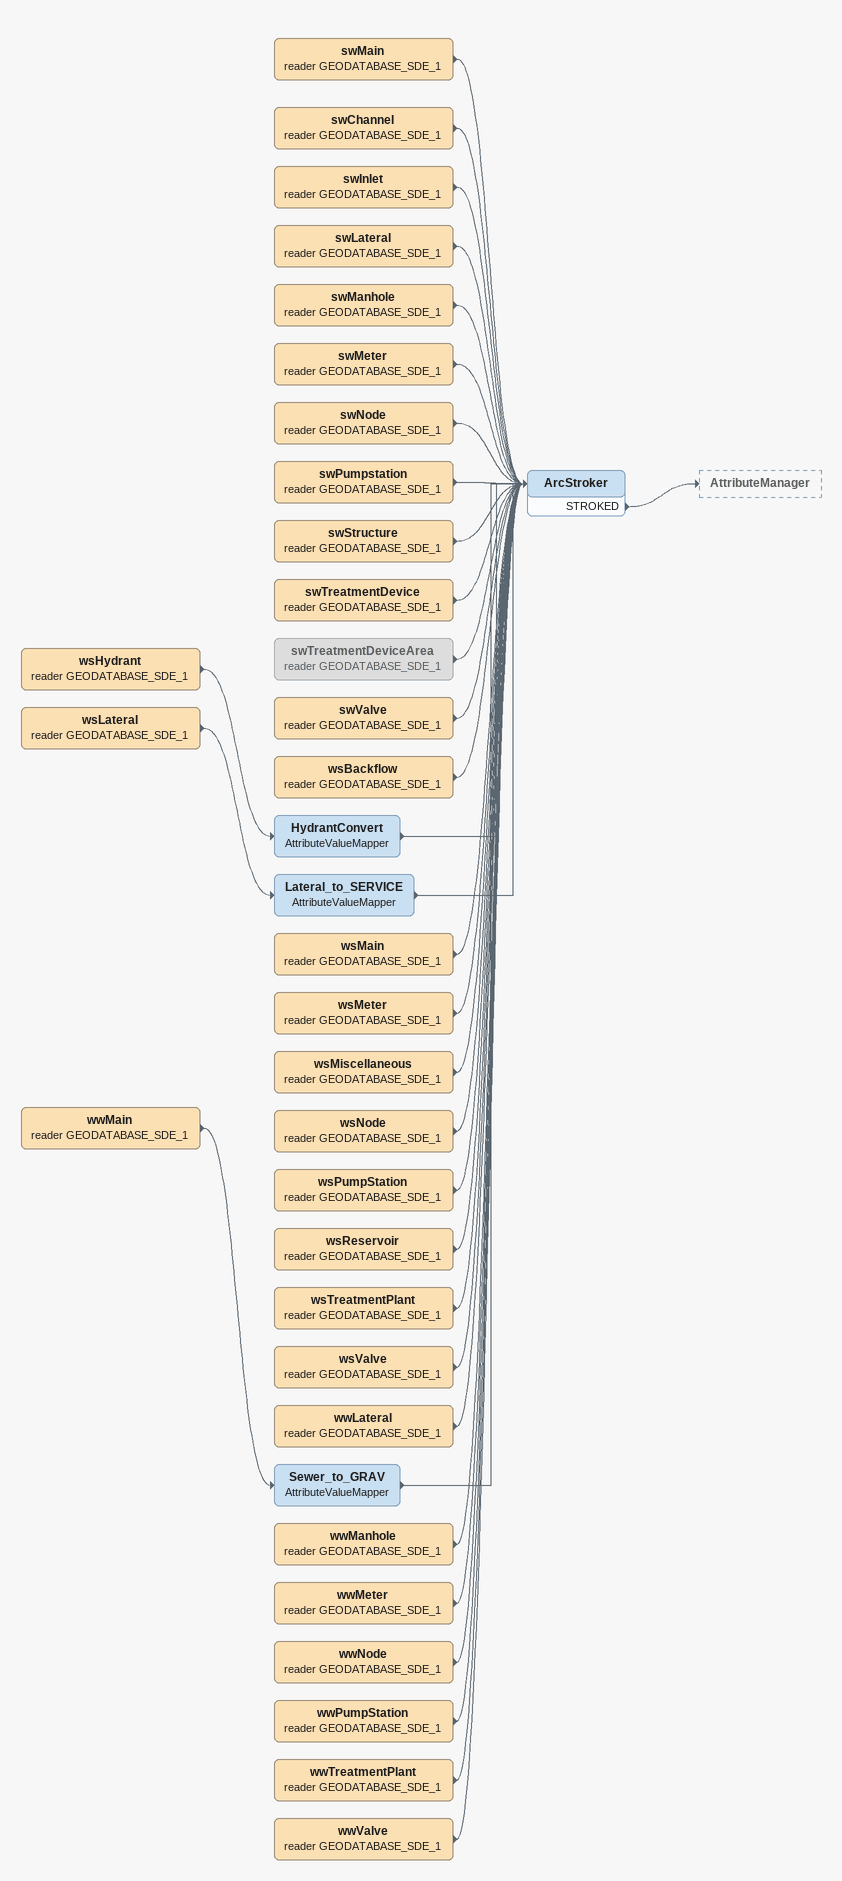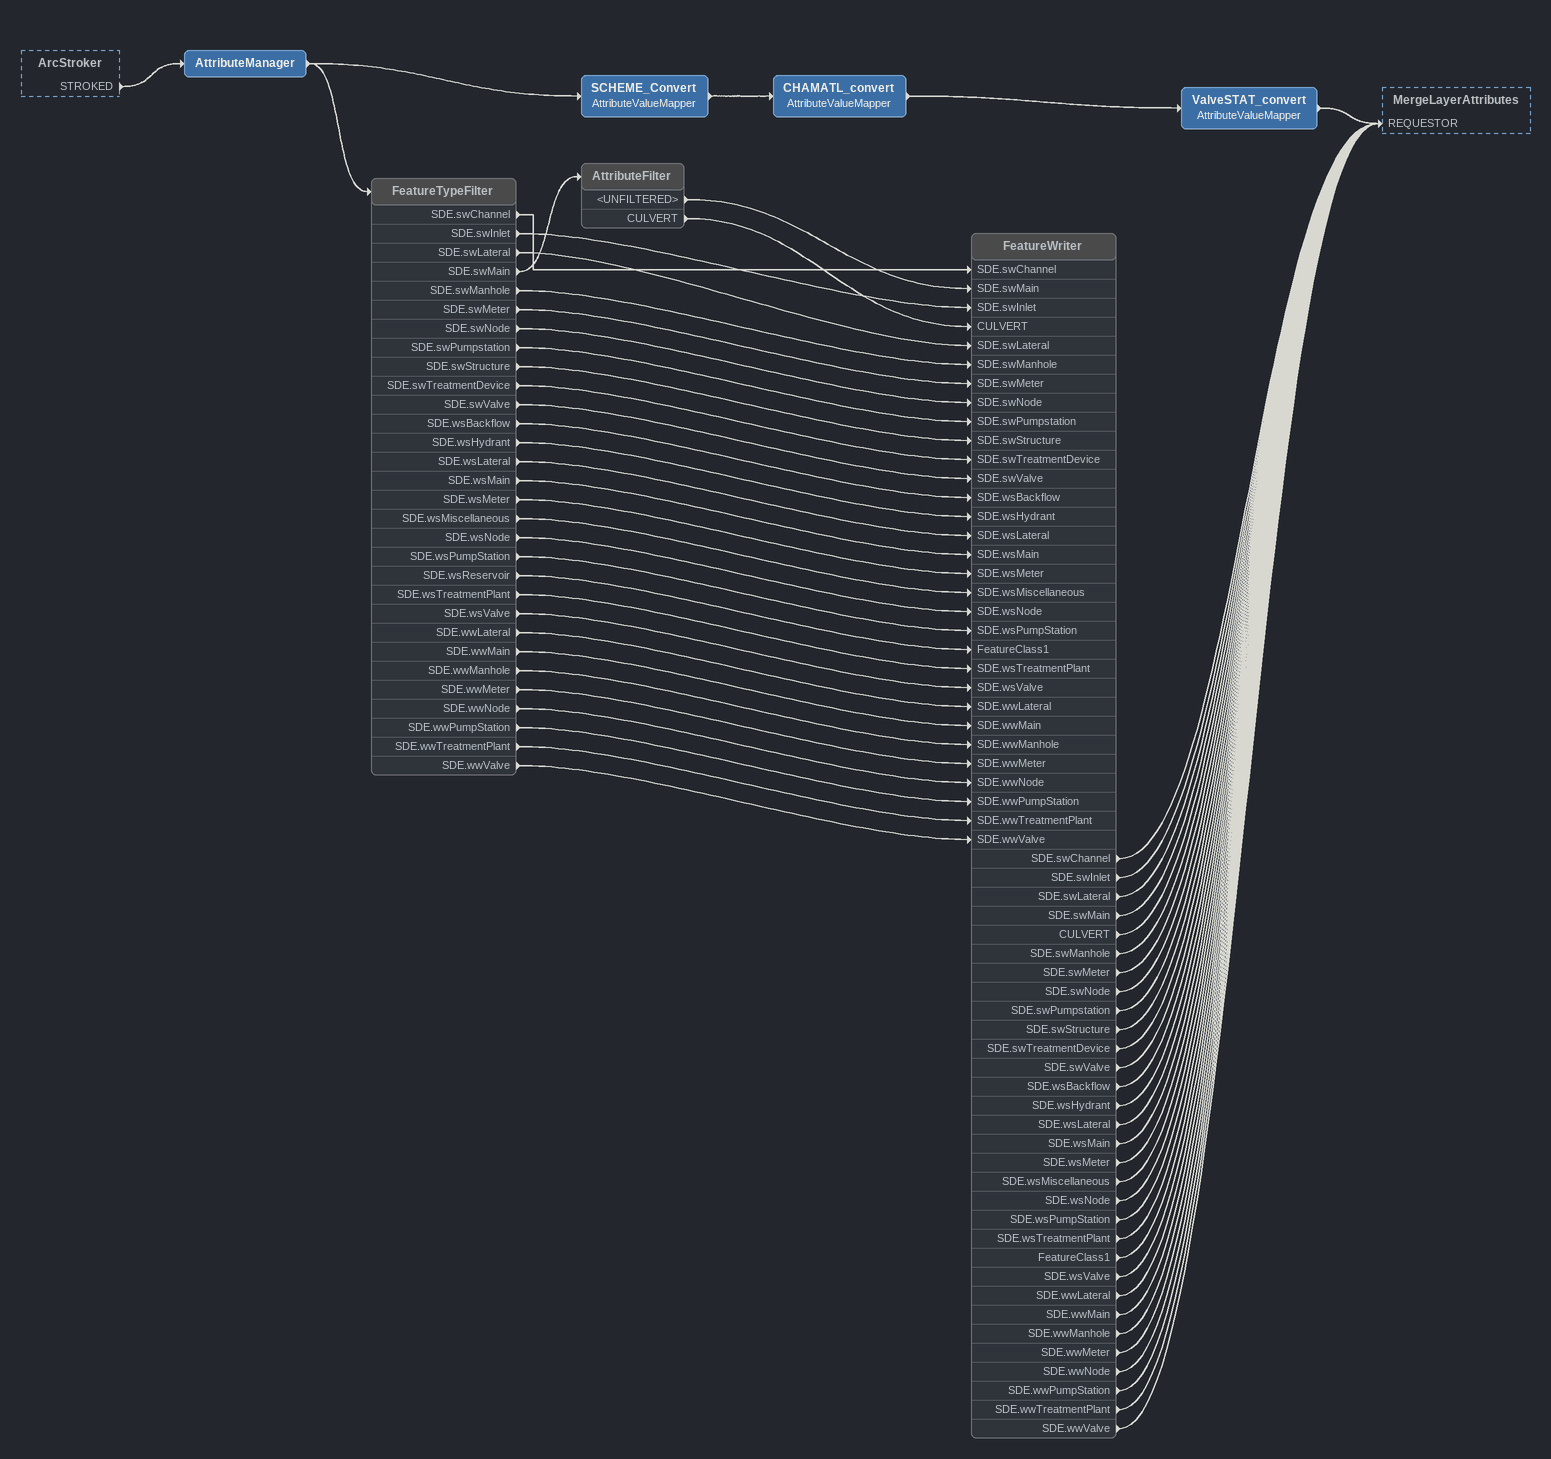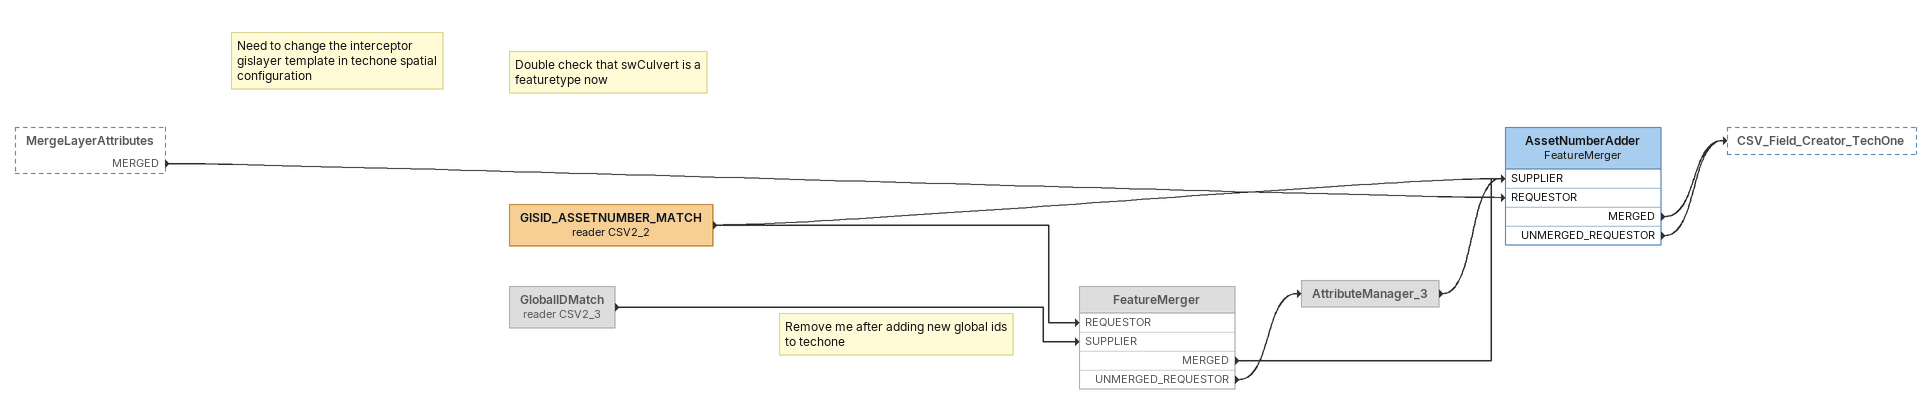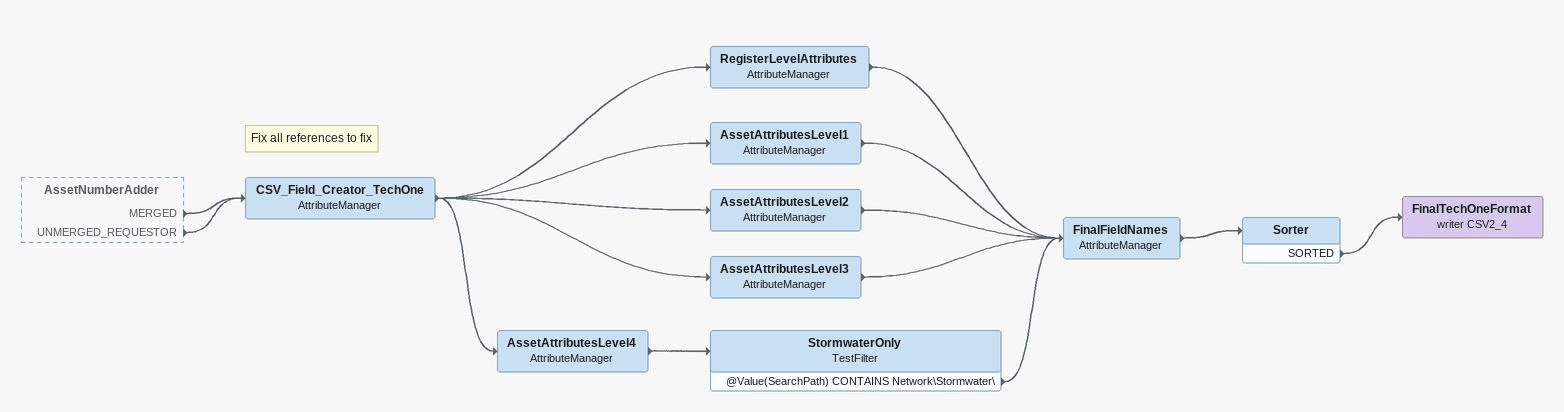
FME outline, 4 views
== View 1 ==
wsHydrant (reader GEODATABASE_SDE_1)
    -> HydrantConvert
HydrantConvert: AttributeValueMapper
    -> ArcStroker
wsLateral (reader GEODATABASE_SDE_1)
    -> Lateral_to_SERVICE
Lateral_to_SERVICE: AttributeValueMapper
    -> ArcStroker
wwMain (reader GEODATABASE_SDE_1)
    -> Sewer_to_GRAV
Sewer_to_GRAV: AttributeValueMapper
    -> ArcStroker
swTreatmentDevice (reader GEODATABASE_SDE_1)
    -> ArcStroker
swTreatmentDeviceArea (reader GEODATABASE_SDE_1) [off]
    -> ArcStroker
wsMiscellaneous (reader GEODATABASE_SDE_1)
    -> ArcStroker
wsTreatmentPlant (reader GEODATABASE_SDE_1)
    -> ArcStroker
wwPumpStation (reader GEODATABASE_SDE_1)
    -> ArcStroker
wwTreatmentPlant (reader GEODATABASE_SDE_1)
    -> ArcStroker
swMain (reader GEODATABASE_SDE_1)
    -> ArcStroker
swChannel (reader GEODATABASE_SDE_1)
    -> ArcStroker
swInlet (reader GEODATABASE_SDE_1)
    -> ArcStroker
swLateral (reader GEODATABASE_SDE_1)
    -> ArcStroker
swManhole (reader GEODATABASE_SDE_1)
    -> ArcStroker
swMeter (reader GEODATABASE_SDE_1)
    -> ArcStroker
swNode (reader GEODATABASE_SDE_1)
    -> ArcStroker
swPumpstation (reader GEODATABASE_SDE_1)
    -> ArcStroker
swStructure (reader GEODATABASE_SDE_1)
    -> ArcStroker
swValve (reader GEODATABASE_SDE_1)
    -> ArcStroker
wsBackflow (reader GEODATABASE_SDE_1)
    -> ArcStroker
wsMain (reader GEODATABASE_SDE_1)
    -> ArcStroker
wsMeter (reader GEODATABASE_SDE_1)
    -> ArcStroker
wsNode (reader GEODATABASE_SDE_1)
    -> ArcStroker
wsPumpStation (reader GEODATABASE_SDE_1)
    -> ArcStroker
wsReservoir (reader GEODATABASE_SDE_1)
    -> ArcStroker
wsValve (reader GEODATABASE_SDE_1)
    -> ArcStroker
wwLateral (reader GEODATABASE_SDE_1)
    -> ArcStroker
wwManhole (reader GEODATABASE_SDE_1)
    -> ArcStroker
wwMeter (reader GEODATABASE_SDE_1)
    -> ArcStroker
wwNode (reader GEODATABASE_SDE_1)
    -> ArcStroker
wwValve (reader GEODATABASE_SDE_1)
    -> ArcStroker
ArcStroker
    STROKED -> AttributeManager

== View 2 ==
ArcStroker [outside]
    STROKED -> AttributeManager
AttributeManager
    -> FeatureTypeFilter
    -> SCHEME_Convert
SCHEME_Convert: AttributeValueMapper
    -> CHAMATL_convert
CHAMATL_convert: AttributeValueMapper
    -> ValveSTAT_convert
ValveSTAT_convert: AttributeValueMapper
    -> MergeLayerAttributes [REQUESTOR]
FeatureTypeFilter [off]
    SDE.swChannel -> FeatureWriter [SDE.swChannel]
    SDE.swInlet -> FeatureWriter [SDE.swInlet]
    SDE.swLateral -> FeatureWriter [SDE.swLateral]
    SDE.swMain -> AttributeFilter
    SDE.swManhole -> FeatureWriter [SDE.swManhole]
    SDE.swMeter -> FeatureWriter [SDE.swMeter]
    SDE.swNode -> FeatureWriter [SDE.swNode]
    SDE.swPumpstation -> FeatureWriter [SDE.swPumpstation]
    SDE.swStructure -> FeatureWriter [SDE.swStructure]
    SDE.swTreatmentDevice -> FeatureWriter [SDE.swTreatmentDevice]
    SDE.swValve -> FeatureWriter [SDE.swValve]
    SDE.wsBackflow -> FeatureWriter [SDE.wsBackflow]
    SDE.wsHydrant -> FeatureWriter [SDE.wsHydrant]
    SDE.wsLateral -> FeatureWriter [SDE.wsLateral]
    SDE.wsMain -> FeatureWriter [SDE.wsMain]
    SDE.wsMeter -> FeatureWriter [SDE.wsMeter]
    SDE.wsMiscellaneous -> FeatureWriter [SDE.wsMiscellaneous]
    SDE.wsNode -> FeatureWriter [SDE.wsNode]
    SDE.wsPumpStation -> FeatureWriter [SDE.wsPumpStation]
    SDE.wsReservoir -> FeatureWriter [FeatureClass1]
    SDE.wsTreatmentPlant -> FeatureWriter [SDE.wsTreatmentPlant]
    SDE.wsValve -> FeatureWriter [SDE.wsValve]
    SDE.wwLateral -> FeatureWriter [SDE.wwLateral]
    SDE.wwMain -> FeatureWriter [SDE.wwMain]
    SDE.wwManhole -> FeatureWriter [SDE.wwManhole]
    SDE.wwMeter -> FeatureWriter [SDE.wwMeter]
    SDE.wwNode -> FeatureWriter [SDE.wwNode]
    SDE.wwPumpStation -> FeatureWriter [SDE.wwPumpStation]
    SDE.wwTreatmentPlant -> FeatureWriter [SDE.wwTreatmentPlant]
    SDE.wwValve -> FeatureWriter [SDE.wwValve]
AttributeFilter [off]
    <UNFILTERED> -> FeatureWriter [SDE.swMain]
    CULVERT -> FeatureWriter [CULVERT]
FeatureWriter [off]
    SDE.swChannel -> MergeLayerAttributes [REQUESTOR]
    SDE.swInlet -> MergeLayerAttributes [REQUESTOR]
    SDE.swLateral -> MergeLayerAttributes [REQUESTOR]
    SDE.swMain -> MergeLayerAttributes [REQUESTOR]
    CULVERT -> MergeLayerAttributes [REQUESTOR]
    SDE.swManhole -> MergeLayerAttributes [REQUESTOR]
    SDE.swMeter -> MergeLayerAttributes [REQUESTOR]
    SDE.swNode -> MergeLayerAttributes [REQUESTOR]
    SDE.swPumpstation -> MergeLayerAttributes [REQUESTOR]
    SDE.swStructure -> MergeLayerAttributes [REQUESTOR]
    SDE.swTreatmentDevice -> MergeLayerAttributes [REQUESTOR]
    SDE.swValve -> MergeLayerAttributes [REQUESTOR]
    SDE.wsBackflow -> MergeLayerAttributes [REQUESTOR]
    SDE.wsHydrant -> MergeLayerAttributes [REQUESTOR]
    SDE.wsLateral -> MergeLayerAttributes [REQUESTOR]
    SDE.wsMain -> MergeLayerAttributes [REQUESTOR]
    SDE.wsMeter -> MergeLayerAttributes [REQUESTOR]
    SDE.wsMiscellaneous -> MergeLayerAttributes [REQUESTOR]
    SDE.wsNode -> MergeLayerAttributes [REQUESTOR]
    SDE.wsPumpStation -> MergeLayerAttributes [REQUESTOR]
    SDE.wsTreatmentPlant -> MergeLayerAttributes [REQUESTOR]
    FeatureClass1 -> MergeLayerAttributes [REQUESTOR]
    SDE.wsValve -> MergeLayerAttributes [REQUESTOR]
    SDE.wwLateral -> MergeLayerAttributes [REQUESTOR]
    SDE.wwMain -> MergeLayerAttributes [REQUESTOR]
    SDE.wwManhole -> MergeLayerAttributes [REQUESTOR]
    SDE.wwMeter -> MergeLayerAttributes [REQUESTOR]
    SDE.wwNode -> MergeLayerAttributes [REQUESTOR]
    SDE.wwPumpStation -> MergeLayerAttributes [REQUESTOR]
    SDE.wwTreatmentPlant -> MergeLayerAttributes [REQUESTOR]
    SDE.wwValve -> MergeLayerAttributes [REQUESTOR]

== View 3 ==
MergeLayerAttributes [outside]
    MERGED -> AssetNumberAdder [REQUESTOR]
Note: Need to change the interceptor gislayer template in techone spatial configuration
Note: Double check that swCulvert is a featuretype now
GISID_ASSETNUMBER_MATCH (reader CSV2_2)
    -> FeatureMerger [REQUESTOR]
    -> AssetNumberAdder [SUPPLIER]
Note: Remove me after adding new global ids to techone
GlobalIDMatch (reader CSV2_3) [off]
    -> FeatureMerger [SUPPLIER]
FeatureMerger [off]
    MERGED -> AssetNumberAdder [SUPPLIER]
    UNMERGED_REQUESTOR -> AttributeManager_3
AttributeManager_3 [off]
    -> AssetNumberAdder [SUPPLIER]
AssetNumberAdder: FeatureMerger
    MERGED -> CSV_Field_Creator_TechOne
    UNMERGED_REQUESTOR -> CSV_Field_Creator_TechOne

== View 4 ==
AssetNumberAdder [outside]
    MERGED -> CSV_Field_Creator_TechOne
    UNMERGED_REQUESTOR -> CSV_Field_Creator_TechOne
Note: Fix all references to fix
CSV_Field_Creator_TechOne: AttributeManager
    -> RegisterLevelAttributes
    -> AssetAttributesLevel1
    -> AssetAttributesLevel2
    -> AssetAttributesLevel3
    -> AssetAttributesLevel4
RegisterLevelAttributes: AttributeManager
    -> FinalFieldNames
AssetAttributesLevel1: AttributeManager
    -> FinalFieldNames
AssetAttributesLevel2: AttributeManager
    -> FinalFieldNames
AssetAttributesLevel3: AttributeManager
    -> FinalFieldNames
AssetAttributesLevel4: AttributeManager
    -> StormwaterOnly
StormwaterOnly: TestFilter
    @Value(SearchPath) CONTAINS Network\Stormwater\ -> FinalFieldNames
FinalFieldNames: AttributeManager
    -> Sorter
Sorter
    SORTED -> FinalTechOneFormat (writer CSV2_4)
FinalTechOneFormat (writer CSV2_4)
